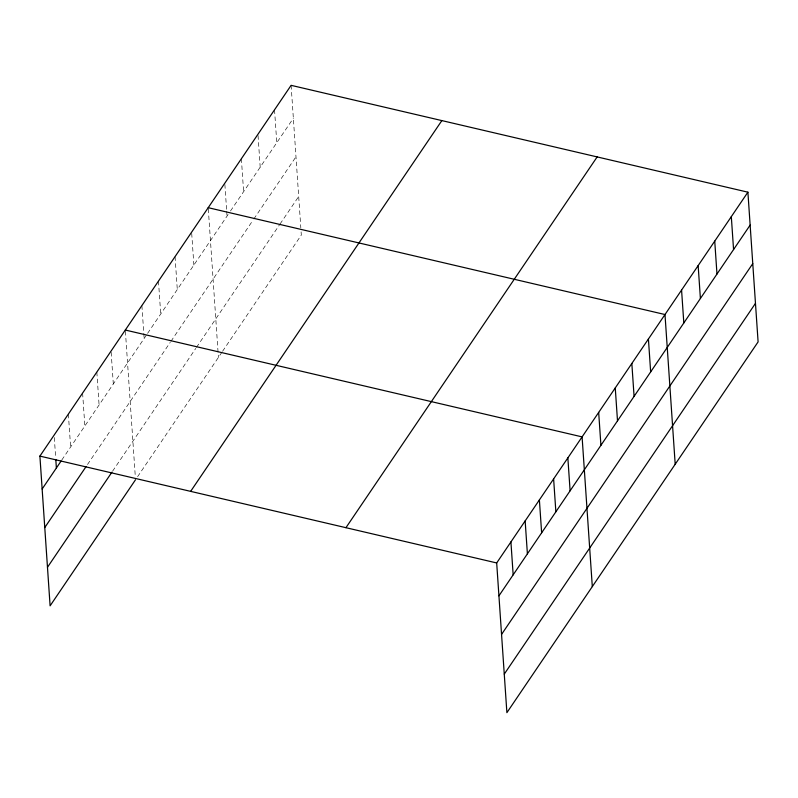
<?xml version="1.0" encoding="UTF-8"?>
<svg xmlns="http://www.w3.org/2000/svg" width="798" height="798" viewBox="0 0 798 798"><rect width="100%" height="100%" fill="white"/><g stroke="black" fill="none" stroke-linecap="round" stroke-linejoin="round"><path stroke-width="0.6" stroke-dasharray="3.99 2.99" d="M61.805 459.997L146.902 334.392M147.59 333.374L229.794 212.039M230.492 211.021L293.355 118.244M87.481 464.526L170.253 342.352M170.942 341.335L253.146 219.999M253.844 218.981L295.978 156.787M112.558 471.229L195.759 348.427M196.448 347.409L279.35 225.056M280.038 224.029L298.691 196.508M137.595 476.695L221.874 352.307M222.562 351.29L301.315 235.051L300.906 229.026M291.11 85.336L300.826 227.819M274.532 109.805L276.776 142.712M258.033 135.5L260.198 167.181M241.375 158.752L243.609 191.65M224.876 184.438L226.622 210.034M226.702 211.251L227.031 216.118M208.298 208.906L218.413 357.404M191.71 233.385L193.874 265.066M175.051 256.637L177.296 289.534M158.473 281.105L160.717 314.003M141.894 305.574L144.139 338.472M125.396 331.26L135.351 477.354M111.161 352.277L113.316 383.958M96.837 372.067L99.082 404.965M82.603 393.075L84.847 425.972M68.369 414.082L70.613 446.99M54.304 437.533L55.71 458.252"/><path stroke-width="1.2" d="M135.52 479.758L50.104 605.822L39.9 456.107L291.11 85.336L747.896 192.178L758.1 341.893L506.89 712.664L496.685 562.949L747.896 192.178M42.144 489.004L61.127 460.995M44.768 527.558L86.124 466.521M47.481 567.268L111.88 472.226M190.642 491.369L441.853 120.598M345.943 527.687L597.153 156.927M498.93 595.847L750.14 225.086M501.553 634.4L752.763 263.629M504.266 674.111L755.477 303.35M208.208 207.689L664.993 314.532L675.198 464.246M125.316 330.043L582.091 436.885L592.306 586.6M39.9 456.107L496.685 562.949M731.317 216.647L733.562 249.555M714.739 241.126L716.973 274.023M698.15 265.594L700.395 298.492M681.572 290.063L683.816 322.961M648.415 339L650.659 371.908M631.836 363.479L634.081 396.377M615.258 387.948L617.502 420.845M598.68 412.416L600.914 445.314M567.857 457.902L570.101 490.8M553.622 478.91L555.867 511.807M539.388 499.917L541.633 532.815M525.154 520.924L527.398 553.832M510.92 541.942L513.164 574.839M55.8 459.468L56.379 467.997"/></g></svg>
